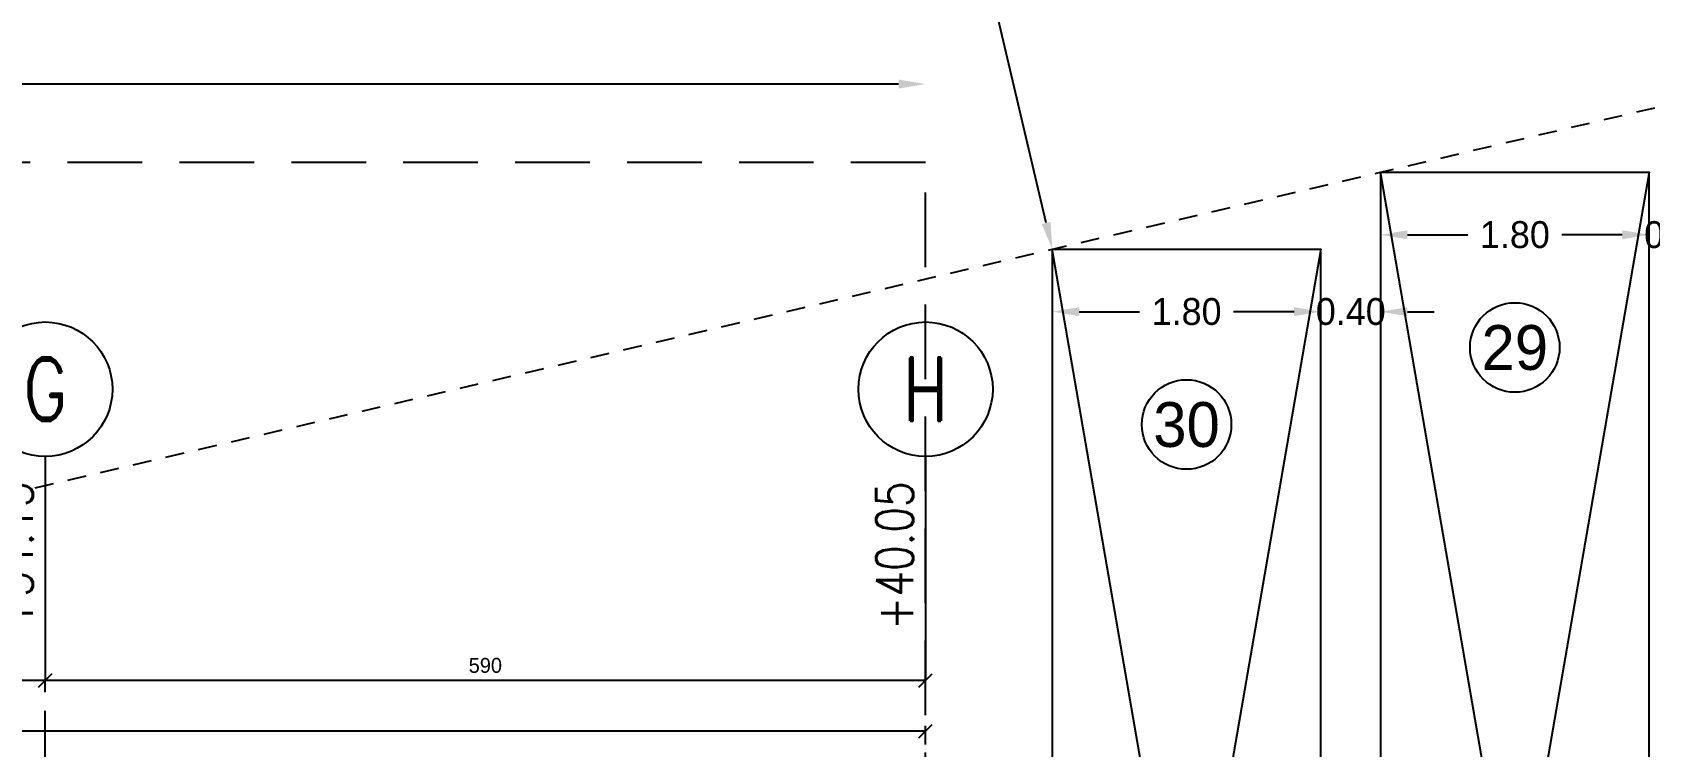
# Model space of a CAD drawing. Header units: metres. Extents: x -353217 to -351774, y -68080 to -67552.
# Drawn here: x -352324.05 to -352313.21, y -67864.43 to -67859.64 of the extents above; entities that cross this region are included whole.
import ezdxf
from ezdxf.enums import TextEntityAlignment as Align

# ---------------------------------------------------------------- set-up
doc = ezdxf.new("R2010")
doc.units = ezdxf.units.M
doc.header["$MEASUREMENT"] = 0
doc.header["$PDMODE"] = 2
doc.header["$PDSIZE"] = -0.6
for name, pattern in [('CENTER2', [1.125, 0.75, -0.125, 0.125, -0.125]), ('DASHED', [0.75, 0.5, -0.25]), ('HIDDEN2', [0.1875, 0.125, -0.0625])]:
    doc.linetypes.add(name, pattern=pattern)
for name, color, linetype in [('A-dim', 4, 'Continuous'), ('A-TEXT', 6, 'Continuous'), ('axe', 9, 'HIDDEN2'), ('car', 7, 'Continuous'), ('proj', 2, 'DASHED'), ('Str-Axes', 8, 'Continuous')]:
    doc.layers.add(name, color=color, linetype=linetype)
doc.styles.add('ROMAND', font='romand', dxfattribs={"width": 0.8})
doc.styles.add('ROMANS', font='romans', dxfattribs={"height": 0.4})
doc.dimstyles.new('axis', dxfattribs={"dimscale": 0, "dimtxt": 0.1, "dimasz": 0.09, "dimexe": 0.18, "dimexo": 0.0625, "dimgap": 0.05, "dimtad": 1, "dimdec": 4, "dimlfac": 100, "dimrnd": 0.5, "dimdsep": 46, "dimtxsty": 'Standard', "dimblk1": 'OBLIQUE', "dimblk2": 'OBLIQUE', "dimsah": 1, "dimcen": 0.009, "dimse1": 1, "dimse2": 1, "dimclrd": 2, "dimclre": 7, "dimclrt": 1, "dimadec": 0, "dimazin": 0, "dimtfac": 0.066667, "dimtdec": 4, "dimtix": 1, "dimtmove": 2, "dimatfit": 3, "dimldrblk": 'OBLIQUE', "dimfxl": 0.18, "dimtolj": 1, "dimarcsym": 0})
doc.dimstyles.get("Standard").update_dxf_attribs({"dimtxt": 0.18, "dimasz": 0.18, "dimexe": 0.18, "dimexo": 0.0625, "dimgap": 0.09, "dimtad": 0, "dimzin": 0, "dimdsep": 46, "dimtxsty": 'Standard', "dimcen": 0.09, "dimse1": 1, "dimse2": 1, "dimadec": 0, "dimazin": 0, "dimtfac": 1, "dimtix": 1, "dimtofl": 0, "dimtmove": 0, "dimatfit": 3, "dimfxl": 1, "dimtolj": 1, "dimtzin": 0, "dimarcsym": 0})

# ---------------------------------------------------------------- blocks, each defined once
blk = doc.blocks.new('*D414')
at = {"layer": 'A-dim', "color": 0, "lineweight": -2, "transparency": 16777216}
for p, q in [((-352317.032, -67861.515), (-352316.627, -67861.515)), ((-352315.592, -67861.515), (-352315.997, -67861.515))]:
    blk.add_line(p, q, dxfattribs=at)
at = {"layer": 'A-dim', "color": 0, "transparency": 16777216}
for points in [[(-352317.032, -67861.485), (-352317.032, -67861.545), (-352317.212, -67861.515)], [(-352315.592, -67861.485), (-352315.592, -67861.545), (-352315.412, -67861.515)]]:
    blk.add_solid(points, dxfattribs=at)
at = {"layer": 'Defpoints', "color": 0, "transparency": 16777216}
for p in [(-352317.212, -67861.096), (-352315.412, -67861.096), (-352315.412, -67861.515)]:
    blk.add_point(p, dxfattribs=at)
at = {"layer": 'A-dim', "color": 0, "transparency": 16777216, "insert": (-352316.312, -67861.515), "char_height": 0.18, "attachment_point": 5}
blk.add_mtext('\\A1;1.80', dxfattribs=at)
blk = doc.blocks.new('*D415')
at = {"layer": 'A-dim', "color": 0, "lineweight": -2, "transparency": 16777216}
for p, q in [((-352315.592, -67861.515), (-352315.772, -67861.515)), ((-352314.832, -67861.515), (-352314.652, -67861.515))]:
    blk.add_line(p, q, dxfattribs=at)
at = {"layer": 'A-dim', "color": 0, "transparency": 16777216}
for points in [[(-352315.592, -67861.485), (-352315.592, -67861.545), (-352315.412, -67861.515)], [(-352314.832, -67861.485), (-352314.832, -67861.545), (-352315.012, -67861.515)]]:
    blk.add_solid(points, dxfattribs=at)
at = {"layer": 'Defpoints', "color": 0, "transparency": 16777216}
for p in [(-352315.412, -67861.096), (-352315.012, -67861.515), (-352315.012, -67861.515)]:
    blk.add_point(p, dxfattribs=at)
at = {"layer": 'A-dim', "color": 0, "transparency": 16777216, "insert": (-352315.212, -67861.515), "char_height": 0.18, "attachment_point": 5}
blk.add_mtext('\\A1;0.40', dxfattribs=at)
blk = doc.blocks.new('*D416')
at = {"layer": 'A-dim', "color": 0, "lineweight": -2, "transparency": 16777216}
for p, q in [((-352314.832, -67861), (-352314.427, -67861)), ((-352313.392, -67861), (-352313.797, -67861))]:
    blk.add_line(p, q, dxfattribs=at)
at = {"layer": 'A-dim', "color": 0, "transparency": 16777216}
for points in [[(-352314.832, -67860.97), (-352314.832, -67861.03), (-352315.012, -67861)], [(-352313.392, -67860.97), (-352313.392, -67861.03), (-352313.212, -67861)]]:
    blk.add_solid(points, dxfattribs=at)
at = {"layer": 'Defpoints', "color": 0, "transparency": 16777216}
for p in [(-352315.012, -67860.58), (-352313.212, -67860.58), (-352313.212, -67861)]:
    blk.add_point(p, dxfattribs=at)
at = {"layer": 'A-dim', "color": 0, "transparency": 16777216, "insert": (-352314.112, -67861), "char_height": 0.18, "attachment_point": 5}
blk.add_mtext('\\A1;1.80', dxfattribs=at)
blk = doc.blocks.new('*D417')
at = {"layer": 'A-dim', "color": 0, "lineweight": -2, "transparency": 16777216}
for p, q in [((-352313.392, -67861), (-352313.572, -67861)), ((-352312.632, -67861), (-352312.452, -67861))]:
    blk.add_line(p, q, dxfattribs=at)
at = {"layer": 'A-dim', "color": 0, "transparency": 16777216}
for points in [[(-352313.392, -67860.97), (-352313.392, -67861.03), (-352313.212, -67861)], [(-352312.632, -67860.97), (-352312.632, -67861.03), (-352312.812, -67861)]]:
    blk.add_solid(points, dxfattribs=at)
at = {"layer": 'Defpoints', "color": 0, "transparency": 16777216}
for p in [(-352313.212, -67860.58), (-352312.812, -67861), (-352312.812, -67861)]:
    blk.add_point(p, dxfattribs=at)
at = {"layer": 'A-dim', "color": 0, "transparency": 16777216, "insert": (-352313.012, -67861), "char_height": 0.18, "attachment_point": 5}
blk.add_mtext('\\A1;0.40', dxfattribs=at)
blk = doc.blocks.new('*D455')
at = {"layer": 'A-dim', "color": 0, "lineweight": -2, "transparency": 16777216}
for p, q in [((-352340.982, -67859.991), (-352330.017, -67859.991)), ((-352318.242, -67859.991), (-352329.207, -67859.991))]:
    blk.add_line(p, q, dxfattribs=at)
at = {"layer": 'A-dim', "color": 0, "transparency": 16777216}
for points in [[(-352340.982, -67859.961), (-352340.982, -67860.021), (-352341.162, -67859.991)], [(-352318.242, -67859.961), (-352318.242, -67860.021), (-352318.062, -67859.991)]]:
    blk.add_solid(points, dxfattribs=at)
at = {"layer": 'Defpoints', "color": 0, "transparency": 16777216}
for p in [(-352318.062, -67859.991), (-352341.162, -67860.516), (-352318.062, -67860.516)]:
    blk.add_point(p, dxfattribs=at)
at = {"layer": 'A-dim', "color": 0, "transparency": 16777216, "insert": (-352329.612, -67859.991), "char_height": 0.18, "attachment_point": 5}
blk.add_mtext('\\A1;23.10', dxfattribs=at)
blk = doc.blocks.new('*D468')
at = {"layer": 'A-dim', "color": 0, "lineweight": -2, "transparency": 16777216}
for p, q in [((-352318.541, -67855.43), (-352317.973, -67857.854)), ((-352317.254, -67860.921), (-352317.822, -67858.497))]:
    blk.add_line(p, q, dxfattribs=at)
at = {"layer": 'A-dim', "color": 0, "transparency": 16777216}
for points in [[(-352318.512, -67855.423), (-352318.57, -67855.437), (-352318.582, -67855.255)], [(-352317.224, -67860.914), (-352317.283, -67860.928), (-352317.212, -67861.096)]]:
    blk.add_solid(points, dxfattribs=at)
at = {"layer": 'Defpoints', "color": 0, "transparency": 16777216}
for p in [(-352318.723, -67855.288), (-352317.212, -67861.096), (-352317.353, -67861.129)]:
    blk.add_point(p, dxfattribs=at)
at = {"layer": 'A-dim', "color": 0, "transparency": 16777216, "insert": (-352317.897, -67858.175), "char_height": 0.18, "attachment_point": 5, "rotation": 283.1948}
blk.add_mtext('\\A1;6.00', dxfattribs=at)
blk = doc.blocks.new('_Oblique')
at = {"color": 0, "linetype": 'ByBlock', "lineweight": -2}
blk.add_line((-0.5, -0.5), (0.5, 0.5), dxfattribs=at)
blk = doc.blocks.new('*D484')
at = {"layer": 'Defpoints', "color": 0, "transparency": 16777216}
for p in [(-352358.112, -67864.324), (-352358.112, -67864.324), (-352318.062, -67864.324)]:
    blk.add_point(p, dxfattribs=at)
at = {"layer": 'Str-Axes', "color": 2, "lineweight": -2, "transparency": 16777216}
blk.add_line((-352318.062, -67864.324), (-352358.112, -67864.324), dxfattribs=at)
at = {"layer": 'Str-Axes', "color": 2, "lineweight": -2, "transparency": 16777216, "xscale": 0.09, "yscale": 0.09, "zscale": 0.09, "rotation": 180}
blk.add_blockref('_Oblique', (-352358.112, -67864.324), dxfattribs=at)
at = {"layer": 'Str-Axes', "color": 2, "lineweight": -2, "transparency": 16777216, "xscale": 0.09, "yscale": 0.09, "zscale": 0.09}
blk.add_blockref('_Oblique', (-352318.062, -67864.324), dxfattribs=at)
at = {"layer": 'Str-Axes', "color": 1, "transparency": 16777216, "insert": (-352338.087, -67864.224), "char_height": 0.1, "attachment_point": 5}
blk.add_mtext('\\A1;4005', dxfattribs=at)
blk = doc.blocks.new('Axis-buble-V')
at = {"color": 2}
blk.add_line((0, 0), (0, -15), dxfattribs=at)
blk.add_circle((0, 4.5), 4.5, dxfattribs=at)
at = {"color": 1, "style": 'ROMAND', "width": 0.8}
blk.add_attdef('A', text='', height=4.25, dxfattribs=at).set_placement((0, 4.5), align=Align.MIDDLE_CENTER)
at = {"color": 1, "style": 'ROMANS', "width": 0.8}
blk.add_attdef('%%P0.00', (-0.82, -11.62), '', height=2.5, rotation=90, dxfattribs=at)
blk = doc.blocks.new('*D489')
at = {"layer": 'Defpoints', "color": 0, "transparency": 16777216}
for p in [(-352329.612, -67863.984), (-352329.612, -67863.984), (-352323.962, -67863.984)]:
    blk.add_point(p, dxfattribs=at)
at = {"layer": 'Str-Axes', "color": 2, "lineweight": -2, "transparency": 16777216}
blk.add_line((-352323.962, -67863.984), (-352329.612, -67863.984), dxfattribs=at)
at = {"layer": 'Str-Axes', "color": 2, "lineweight": -2, "transparency": 16777216, "xscale": 0.09, "yscale": 0.09, "zscale": 0.09, "rotation": 180}
blk.add_blockref('_Oblique', (-352329.612, -67863.984), dxfattribs=at)
at = {"layer": 'Str-Axes', "color": 2, "lineweight": -2, "transparency": 16777216, "xscale": 0.09, "yscale": 0.09, "zscale": 0.09}
blk.add_blockref('_Oblique', (-352323.962, -67863.984), dxfattribs=at)
at = {"layer": 'Str-Axes', "color": 1, "transparency": 16777216, "insert": (-352326.787, -67863.884), "char_height": 0.1, "attachment_point": 5}
blk.add_mtext('\\A1;565', dxfattribs=at)
blk = doc.blocks.new('*D490')
at = {"layer": 'Defpoints', "color": 0, "transparency": 16777216}
for p in [(-352323.962, -67863.984), (-352323.962, -67863.984), (-352318.062, -67863.984)]:
    blk.add_point(p, dxfattribs=at)
at = {"layer": 'Str-Axes', "color": 2, "lineweight": -2, "transparency": 16777216}
blk.add_line((-352318.062, -67863.984), (-352323.962, -67863.984), dxfattribs=at)
at = {"layer": 'Str-Axes', "color": 2, "lineweight": -2, "transparency": 16777216, "xscale": 0.09, "yscale": 0.09, "zscale": 0.09, "rotation": 180}
blk.add_blockref('_Oblique', (-352323.962, -67863.984), dxfattribs=at)
at = {"layer": 'Str-Axes', "color": 2, "lineweight": -2, "transparency": 16777216, "xscale": 0.09, "yscale": 0.09, "zscale": 0.09}
blk.add_blockref('_Oblique', (-352318.062, -67863.984), dxfattribs=at)
at = {"layer": 'Str-Axes', "color": 1, "transparency": 16777216, "insert": (-352321.012, -67863.884), "char_height": 0.1, "attachment_point": 5}
blk.add_mtext('\\A1;590', dxfattribs=at)

msp = doc.modelspace()

# ---------------------------------------------------------------- linework, layer by layer
at = {"layer": 'A-TEXT'}
for centre in [(-352314.1124789, -67861.7547973), (-352316.3124789, -67862.2705901)]:
    msp.add_circle(centre, 0.3, dxfattribs=at)
at = {"layer": 'axe'}
msp.add_lwpolyline([(-352365.7270583, -67864.0542222), (-352359.9170014, -67865.4163974), (-352335.63895, -67865.4163974), (-352300.2714271, -67857.1244366)], dxfattribs=at)
at = {"layer": 'car'}
for points in [[(-352315.0124789, -67860.580495), (-352315.0124789, -67865.780495), (-352313.2124789, -67865.780495), (-352313.2124789, -67860.580495), (-352314.1124789, -67865.780495), (-352315.0124789, -67860.580495), (-352313.2124789, -67860.580495)], [(-352317.2124789, -67861.0962878), (-352317.2124789, -67866.2962878), (-352315.4124789, -67866.2962878), (-352315.4124789, -67861.0962878), (-352316.3124789, -67866.2962878), (-352317.2124789, -67861.0962878), (-352315.4124789, -67861.0962878)]]:
    msp.add_lwpolyline(points, dxfattribs=at)
at = {"layer": 'proj'}
msp.add_lwpolyline([(-352318.0618675, -67865.7163974), (-352318.0618675, -67860.5163974), (-352341.1618675, -67860.5163974), (-352341.1618675, -67865.7163974)], close=True, dxfattribs=at)
at = {"layer": 'Str-Axes', "linetype": 'CENTER2'}
for p, q in [((-352323.9618675, -67882.9372075), (-352323.9618675, -67863.9839935)), ((-352318.0618675, -67882.1625092), (-352318.0618675, -67863.9839935))]:
    msp.add_line(p, q, dxfattribs=at)

# ---------------------------------------------------------------- block references
at = {"layer": 'Str-Axes', "linetype": 'Continuous', "ltscale": 5, "xscale": 0.1000000000000227, "yscale": 0.1000000000000227, "zscale": 0.1000000000000227}
for p, values in [((-352323.9618675, -67862.4839935), {'A': 'G', '%%P0.00': '+34.15'}), ((-352318.0618675, -67862.4839935), {'A': 'H', '%%P0.00': '+40.05'})]:
    msp.add_blockref('Axis-buble-V', p, dxfattribs=at).add_auto_attribs(values)

# ---------------------------------------------------------------- texts
at = {"layer": 'A-TEXT'}
for s, p in [('29', (-352314.1124789, -67861.7547973)), ('30', (-352316.3124789, -67862.2705901))]:
    msp.add_text(s, height=0.3, dxfattribs=at).set_placement(p, align=Align.MIDDLE_CENTER)

# ---------------------------------------------------------------- dimensions: what is measured, and where the dimension line sits
at = {"layer": 'A-dim'}
dim = msp.add_aligned_dim(p1=(-352318.7226871, -67855.2876617), p2=(-352317.3531168, -67861.1292605), distance=0.1444515, dimstyle='Standard', override={"dimfxl": 0.5}, dxfattribs=at)
dim.commit()
dim.dimension.update_dxf_attribs({"geometry": '*D468', "text_midpoint": (-352317.897264, -67858.1754883)})
for base, p1, p2, override, picture, middle in [((-352318.0618675, -67859.9912228), (-352341.1618675, -67860.5163974), (-352318.0618675, -67860.5163974), {"dimfxl": 0.5}, '*D455', (-352329.6118675, -67859.9912228)), ((-352313.2124789, -67860.9995416), (-352315.0124789, -67860.580495), (-352313.2124789, -67860.580495), {"dimfxl": 0.5}, '*D416', (-352314.1124789, -67860.9995416)), ((-352312.8124789, -67860.9995416), (-352313.2124789, -67860.580495), (-352312.8124789, -67860.9995416), {"dimtmove": 1, "dimfxl": 0.5}, '*D417', (-352313.0124789, -67860.9995416)), ((-352315.4124789, -67861.5153344), (-352317.2124789, -67861.0962878), (-352315.4124789, -67861.0962878), {"dimfxl": 0.5}, '*D414', (-352316.3124789, -67861.5153344)), ((-352315.0124789, -67861.5153344), (-352315.4124789, -67861.0962878), (-352315.0124789, -67861.5153344), {"dimtmove": 1, "dimfxl": 0.5}, '*D415', (-352315.2124789, -67861.5153344))]:
    dim = msp.add_linear_dim(base=base, p1=p1, p2=p2, dimstyle='Standard', override=override, dxfattribs=at)
    dim.commit()
    dim.dimension.update_dxf_attribs({"geometry": picture, "text_midpoint": middle})
at = {"layer": 'Str-Axes'}
for base, p1, p2, picture, middle in [((-352329.6118675, -67863.9839935), (-352323.9618675, -67863.9839935), (-352329.6118675, -67863.9839935), '*D489', (-352326.7868675, -67863.8839935)), ((-352323.9618675, -67863.9839935), (-352318.0618675, -67863.9839935), (-352323.9618675, -67863.9839935), '*D490', (-352321.0118675, -67863.8839935)), ((-352358.1118675, -67864.3241975), (-352318.0618675, -67864.3241975), (-352358.1118675, -67864.3241975), '*D484', (-352338.0868675, -67864.2241975))]:
    dim = msp.add_linear_dim(base=base, p1=p1, p2=p2, dimstyle='axis', override={"dimscale": 1}, dxfattribs=at)
    dim.commit()
    dim.dimension.update_dxf_attribs({"geometry": picture, "text_midpoint": middle})

doc.saveas('drawing.dxf')
